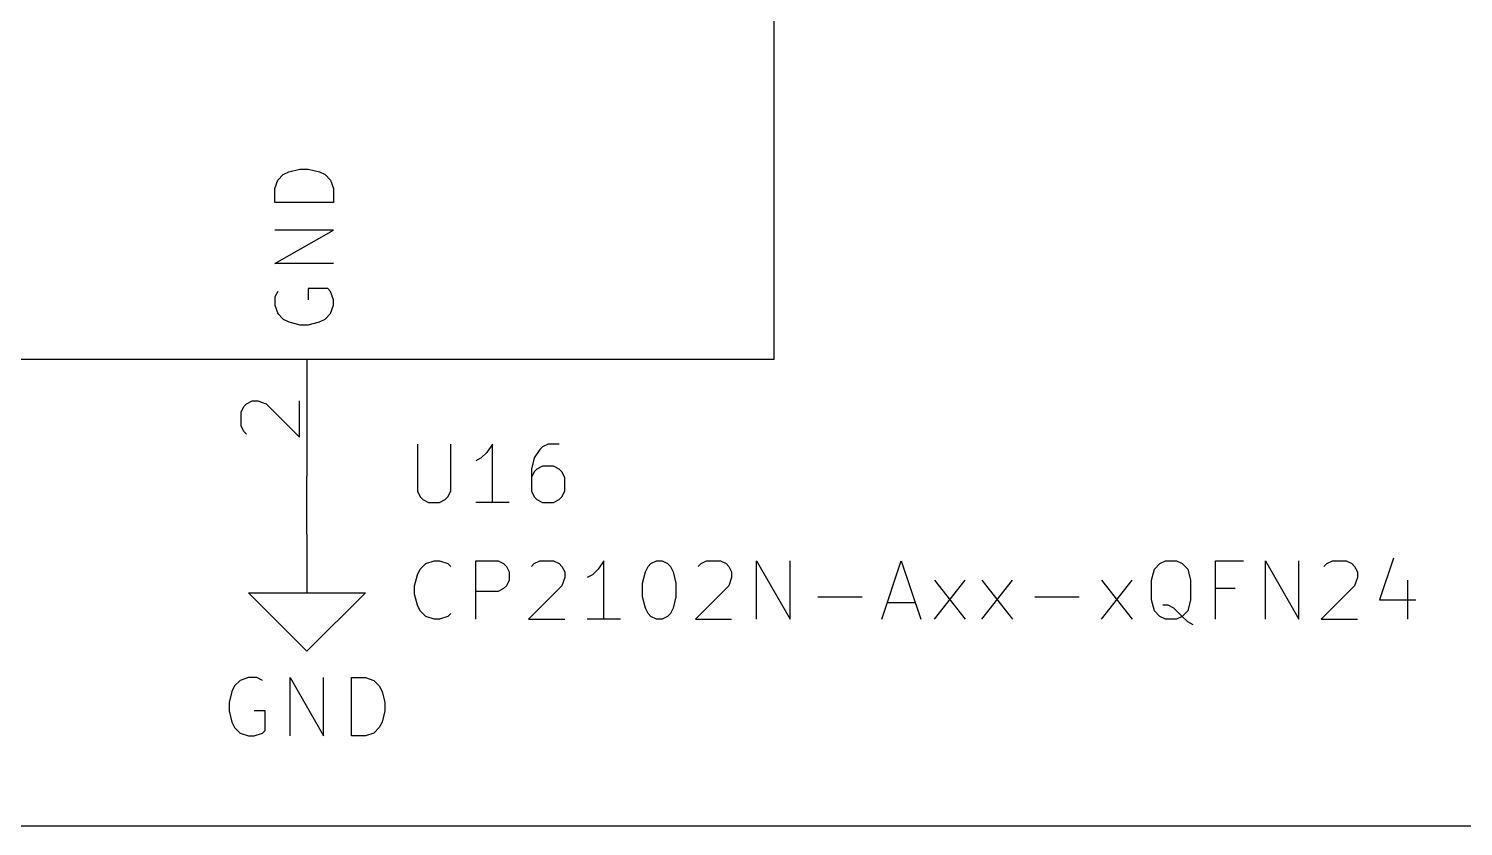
# Model space of a CAD drawing. Extents: x 0.4 to 11.3, y -7.9 to -0.4.
# Drawn here: x 3.412 to 4.64, y -5 to -4.317 of the extents above; entities that cross this region are included whole.
import ezdxf

# ---------------------------------------------------------------- set-up
doc = ezdxf.new("R2010")
doc.units = 0
doc.header["$MEASUREMENT"] = 0
for name, color, linetype in [('CYAN2', 4, 'CONTINUOUS'), ('GREEN3', 91, 'CONTINUOUS'), ('LORANGE', 41, 'CONTINUOUS'), ('LYELLOW', 51, 'CONTINUOUS'), ('RED2', 1, 'CONTINUOUS'), ('RED3', 11, 'CONTINUOUS')]:
    doc.layers.add(name, color=color, linetype=linetype)

msp = doc.modelspace()

# ---------------------------------------------------------------- linework, layer by layer
at = {"layer": 'CYAN2', "linetype": 'CONTINUOUS'}
for p, q in [((3.625, -4.44667), (3.62976, -4.4419)), ((3.625, -4.44667), (3.62976, -4.4419)), ((3.62976, -4.4419), (3.63452, -4.43952)), ((3.62976, -4.4419), (3.63452, -4.43952)), ((3.63452, -4.43952), (3.64405, -4.43714)), ((3.63452, -4.43952), (3.64405, -4.43714)), ((3.64405, -4.43714), (3.65119, -4.43714)), ((3.64405, -4.43714), (3.65119, -4.43714)), ((3.65119, -4.43714), (3.66071, -4.43952)), ((3.65119, -4.43714), (3.66071, -4.43952)), ((3.66071, -4.43952), (3.66547, -4.4419)), ((3.66071, -4.43952), (3.66547, -4.4419)), ((3.66547, -4.4419), (3.67024, -4.44667)), ((3.66547, -4.4419), (3.67024, -4.44667)), ((3.62262, -4.45381), (3.625, -4.44667)), ((3.62262, -4.45381), (3.625, -4.44667)), ((3.62262, -4.46571), (3.62262, -4.45381)), ((3.62262, -4.46571), (3.62262, -4.45381)), ((3.67024, -4.44667), (3.67262, -4.45381)), ((3.67024, -4.44667), (3.67262, -4.45381)), ((3.67262, -4.45381), (3.67262, -4.46571)), ((3.67262, -4.45381), (3.67262, -4.46571)), ((3.67262, -4.46571), (3.62262, -4.46571)), ((3.67262, -4.46571), (3.62262, -4.46571)), ((3.62262, -4.51809), (3.67262, -4.48952)), ((3.67262, -4.48952), (3.62262, -4.48952)), ((3.62262, -4.51809), (3.67262, -4.48952)), ((3.67262, -4.48952), (3.62262, -4.48952)), ((3.67262, -4.51809), (3.62262, -4.51809)), ((3.67262, -4.51809), (3.62262, -4.51809)), ((3.625, -4.5419), (3.62262, -4.54667)), ((3.625, -4.5419), (3.62262, -4.54667)), ((3.66785, -4.53952), (3.65119, -4.53952)), ((3.65119, -4.53952), (3.65119, -4.54905)), ((3.66785, -4.53952), (3.65119, -4.53952)), ((3.65119, -4.53952), (3.65119, -4.54905)), ((3.67024, -4.5419), (3.66785, -4.53952)), ((3.67024, -4.5419), (3.66785, -4.53952)), ((3.67262, -4.54905), (3.67024, -4.5419)), ((3.67262, -4.54905), (3.67024, -4.5419)), ((3.62262, -4.54667), (3.62262, -4.55381)), ((3.62262, -4.54667), (3.62262, -4.55381)), ((3.62262, -4.55381), (3.625, -4.56095)), ((3.62262, -4.55381), (3.625, -4.56095)), ((3.67024, -4.56095), (3.67262, -4.55381)), ((3.67024, -4.56095), (3.67262, -4.55381)), ((3.67262, -4.55381), (3.67262, -4.54905)), ((3.67262, -4.55381), (3.67262, -4.54905)), ((3.625, -4.56095), (3.62976, -4.56571)), ((3.625, -4.56095), (3.62976, -4.56571)), ((3.62976, -4.56571), (3.63452, -4.56809)), ((3.62976, -4.56571), (3.63452, -4.56809)), ((3.63452, -4.56809), (3.64405, -4.57047)), ((3.63452, -4.56809), (3.64405, -4.57047)), ((3.65119, -4.57047), (3.66071, -4.56809)), ((3.65119, -4.57047), (3.66071, -4.56809)), ((3.66071, -4.56809), (3.66547, -4.56571)), ((3.66071, -4.56809), (3.66547, -4.56571)), ((3.66547, -4.56571), (3.67024, -4.56095)), ((3.66547, -4.56571), (3.67024, -4.56095)), ((3.64405, -4.57047), (3.65119, -4.57047)), ((3.64405, -4.57047), (3.65119, -4.57047)), ((3.74453, -4.67261), (3.74453, -4.71309)), ((3.74453, -4.67261), (3.74453, -4.71309)), ((3.7731, -4.71309), (3.7731, -4.67261)), ((3.7731, -4.71309), (3.7731, -4.67261)), ((3.80881, -4.67261), (3.80406, -4.67976)), ((3.80881, -4.67261), (3.80406, -4.67976)), ((3.80881, -4.72261), (3.80881, -4.67261)), ((3.80881, -4.72261), (3.80881, -4.67261)), ((3.84929, -4.67737), (3.84453, -4.68452)), ((3.84929, -4.67737), (3.84453, -4.68452)), ((3.85167, -4.675), (3.84929, -4.67737)), ((3.85167, -4.675), (3.84929, -4.67737)), ((3.85644, -4.67261), (3.85167, -4.675)), ((3.85644, -4.67261), (3.85167, -4.675)), ((3.86596, -4.67261), (3.85644, -4.67261)), ((3.86596, -4.67261), (3.85644, -4.67261)), ((3.79929, -4.68452), (3.79453, -4.6869)), ((3.79929, -4.68452), (3.79453, -4.6869)), ((3.80406, -4.67976), (3.79929, -4.68452)), ((3.80406, -4.67976), (3.79929, -4.68452)), ((3.84453, -4.68452), (3.84215, -4.69404)), ((3.84453, -4.68452), (3.84215, -4.69404)), ((3.85167, -4.69166), (3.84691, -4.69404)), ((3.85167, -4.69166), (3.84691, -4.69404)), ((3.8612, -4.69166), (3.85167, -4.69166)), ((3.8612, -4.69166), (3.85167, -4.69166)), ((3.86596, -4.69404), (3.8612, -4.69166)), ((3.86596, -4.69404), (3.8612, -4.69166)), ((3.84215, -4.69404), (3.84215, -4.71309)), ((3.84215, -4.69404), (3.84215, -4.71309)), ((3.84453, -4.69642), (3.84215, -4.70119)), ((3.84453, -4.69642), (3.84215, -4.70119)), ((3.84691, -4.69404), (3.84453, -4.69642)), ((3.84691, -4.69404), (3.84453, -4.69642)), ((3.86834, -4.69642), (3.86596, -4.69404)), ((3.86834, -4.69642), (3.86596, -4.69404)), ((3.87072, -4.70119), (3.86834, -4.69642)), ((3.87072, -4.70119), (3.86834, -4.69642)), ((3.87072, -4.71309), (3.87072, -4.70119)), ((3.87072, -4.71309), (3.87072, -4.70119)), ((3.74453, -4.71309), (3.74691, -4.71785)), ((3.74453, -4.71309), (3.74691, -4.71785)), ((3.77072, -4.71785), (3.7731, -4.71309)), ((3.77072, -4.71785), (3.7731, -4.71309)), ((3.84215, -4.71309), (3.84453, -4.71785)), ((3.84215, -4.71309), (3.84453, -4.71785)), ((3.86834, -4.71785), (3.87072, -4.71309)), ((3.86834, -4.71785), (3.87072, -4.71309)), ((3.74691, -4.71785), (3.74929, -4.72023)), ((3.74691, -4.71785), (3.74929, -4.72023)), ((3.74929, -4.72023), (3.75406, -4.72261)), ((3.74929, -4.72023), (3.75406, -4.72261)), ((3.75406, -4.72261), (3.76358, -4.72261)), ((3.75406, -4.72261), (3.76358, -4.72261)), ((3.76358, -4.72261), (3.76834, -4.72023)), ((3.76358, -4.72261), (3.76834, -4.72023)), ((3.76834, -4.72023), (3.77072, -4.71785)), ((3.76834, -4.72023), (3.77072, -4.71785)), ((3.8231, -4.72261), (3.79453, -4.72261)), ((3.8231, -4.72261), (3.79453, -4.72261)), ((3.84453, -4.71785), (3.84691, -4.72023)), ((3.84453, -4.71785), (3.84691, -4.72023)), ((3.84691, -4.72023), (3.85167, -4.72261)), ((3.84691, -4.72023), (3.85167, -4.72261)), ((3.85167, -4.72261), (3.8612, -4.72261)), ((3.85167, -4.72261), (3.8612, -4.72261)), ((3.8612, -4.72261), (3.86596, -4.72023)), ((3.8612, -4.72261), (3.86596, -4.72023)), ((3.86596, -4.72023), (3.86834, -4.71785)), ((3.86596, -4.72023), (3.86834, -4.71785)), ((3.74691, -4.77976), (3.75168, -4.775)), ((3.74691, -4.77976), (3.75168, -4.775)), ((3.75168, -4.775), (3.75882, -4.77261)), ((3.75168, -4.775), (3.75882, -4.77261)), ((3.75882, -4.77261), (3.76358, -4.77261)), ((3.75882, -4.77261), (3.76358, -4.77261)), ((3.76358, -4.77261), (3.77072, -4.775)), ((3.76358, -4.77261), (3.77072, -4.775)), ((3.77072, -4.775), (3.77311, -4.77737)), ((3.77072, -4.775), (3.77311, -4.77737)), ((3.79453, -4.82261), (3.79453, -4.77261)), ((3.79453, -4.77261), (3.81358, -4.77261)), ((3.79453, -4.82261), (3.79453, -4.77261)), ((3.79453, -4.77261), (3.81358, -4.77261)), ((3.81358, -4.77261), (3.81834, -4.775)), ((3.81358, -4.77261), (3.81834, -4.775)), ((3.81834, -4.775), (3.82072, -4.77737)), ((3.81834, -4.775), (3.82072, -4.77737)), ((3.82072, -4.77737), (3.82311, -4.78214)), ((3.82072, -4.77737), (3.82311, -4.78214)), ((3.84215, -4.77737), (3.84453, -4.775)), ((3.84215, -4.77737), (3.84453, -4.775)), ((3.84453, -4.775), (3.8493, -4.77261)), ((3.84453, -4.775), (3.8493, -4.77261)), ((3.8493, -4.77261), (3.8612, -4.77261)), ((3.8493, -4.77261), (3.8612, -4.77261)), ((3.8612, -4.77261), (3.86596, -4.775)), ((3.8612, -4.77261), (3.86596, -4.775)), ((3.86596, -4.775), (3.86834, -4.77737)), ((3.86596, -4.775), (3.86834, -4.77737)), ((3.86834, -4.77737), (3.87072, -4.78214)), ((3.86834, -4.77737), (3.87072, -4.78214)), ((3.90406, -4.77261), (3.8993, -4.77976)), ((3.90406, -4.77261), (3.8993, -4.77976)), ((3.90406, -4.82261), (3.90406, -4.77261)), ((3.90406, -4.82261), (3.90406, -4.77261)), ((3.93977, -4.78214), (3.94215, -4.77737)), ((3.93977, -4.78214), (3.94215, -4.77737)), ((3.94215, -4.77737), (3.94453, -4.775)), ((3.94215, -4.77737), (3.94453, -4.775)), ((3.94453, -4.775), (3.9493, -4.77261)), ((3.94453, -4.775), (3.9493, -4.77261)), ((3.9493, -4.77261), (3.95406, -4.77261)), ((3.9493, -4.77261), (3.95406, -4.77261)), ((3.95406, -4.77261), (3.95882, -4.775)), ((3.95406, -4.77261), (3.95882, -4.775)), ((3.95882, -4.775), (3.9612, -4.77737)), ((3.95882, -4.775), (3.9612, -4.77737)), ((3.9612, -4.77737), (3.96358, -4.78214)), ((3.9612, -4.77737), (3.96358, -4.78214)), ((3.98501, -4.77737), (3.98739, -4.775)), ((3.98501, -4.77737), (3.98739, -4.775)), ((3.98739, -4.775), (3.99215, -4.77261)), ((3.98739, -4.775), (3.99215, -4.77261)), ((3.99215, -4.77261), (4.00406, -4.77261)), ((3.99215, -4.77261), (4.00406, -4.77261)), ((4.00406, -4.77261), (4.00882, -4.775)), ((4.00406, -4.77261), (4.00882, -4.775)), ((4.00882, -4.775), (4.0112, -4.77737)), ((4.00882, -4.775), (4.0112, -4.77737)), ((4.0112, -4.77737), (4.01358, -4.78214)), ((4.0112, -4.77737), (4.01358, -4.78214)), ((4.03501, -4.82261), (4.03501, -4.77261)), ((4.03501, -4.77261), (4.06358, -4.82261)), ((4.03501, -4.82261), (4.03501, -4.77261)), ((4.03501, -4.77261), (4.06358, -4.82261)), ((4.06358, -4.82261), (4.06358, -4.77261)), ((4.06358, -4.82261), (4.06358, -4.77261)), ((4.14215, -4.82261), (4.15882, -4.77261)), ((4.14215, -4.82261), (4.15882, -4.77261)), ((4.15882, -4.77261), (4.17548, -4.82261)), ((4.15882, -4.77261), (4.17548, -4.82261)), ((4.37548, -4.77976), (4.38025, -4.775)), ((4.37548, -4.77976), (4.38025, -4.775)), ((4.38025, -4.775), (4.38501, -4.77261)), ((4.38025, -4.775), (4.38501, -4.77261)), ((4.38501, -4.77261), (4.39454, -4.77261)), ((4.38501, -4.77261), (4.39454, -4.77261)), ((4.39454, -4.77261), (4.3993, -4.775)), ((4.39454, -4.77261), (4.3993, -4.775)), ((4.3993, -4.775), (4.40406, -4.77976)), ((4.3993, -4.775), (4.40406, -4.77976)), ((4.42787, -4.82261), (4.42787, -4.77261)), ((4.42787, -4.77261), (4.45168, -4.77261)), ((4.42787, -4.82261), (4.42787, -4.77261)), ((4.42787, -4.77261), (4.45168, -4.77261)), ((4.47072, -4.82261), (4.47072, -4.77261)), ((4.47072, -4.77261), (4.4993, -4.82261)), ((4.47072, -4.82261), (4.47072, -4.77261)), ((4.47072, -4.77261), (4.4993, -4.82261)), ((4.4993, -4.82261), (4.4993, -4.77261)), ((4.4993, -4.82261), (4.4993, -4.77261)), ((4.52072, -4.77737), (4.52311, -4.775)), ((4.52072, -4.77737), (4.52311, -4.775)), ((4.52311, -4.775), (4.52787, -4.77261)), ((4.52311, -4.775), (4.52787, -4.77261)), ((4.52787, -4.77261), (4.53977, -4.77261)), ((4.52787, -4.77261), (4.53977, -4.77261)), ((4.53977, -4.77261), (4.54454, -4.775)), ((4.53977, -4.77261), (4.54454, -4.775)), ((4.54454, -4.775), (4.54691, -4.77737)), ((4.54454, -4.775), (4.54691, -4.77737)), ((4.54691, -4.77737), (4.5493, -4.78214)), ((4.54691, -4.77737), (4.5493, -4.78214)), ((4.58025, -4.77023), (4.56834, -4.80594)), ((4.58025, -4.77023), (4.56834, -4.80594)), ((3.74215, -4.79404), (3.74453, -4.78452)), ((3.74215, -4.79404), (3.74453, -4.78452)), ((3.74453, -4.78452), (3.74691, -4.77976)), ((3.74453, -4.78452), (3.74691, -4.77976)), ((3.82311, -4.78928), (3.82072, -4.79404)), ((3.82311, -4.78928), (3.82072, -4.79404)), ((3.82311, -4.78214), (3.82311, -4.78928)), ((3.82311, -4.78214), (3.82311, -4.78928)), ((3.87072, -4.7869), (3.86834, -4.79404)), ((3.87072, -4.7869), (3.86834, -4.79404)), ((3.87072, -4.78214), (3.87072, -4.7869)), ((3.87072, -4.78214), (3.87072, -4.7869)), ((3.89453, -4.78452), (3.88977, -4.7869)), ((3.89453, -4.78452), (3.88977, -4.7869)), ((3.8993, -4.77976), (3.89453, -4.78452)), ((3.8993, -4.77976), (3.89453, -4.78452)), ((3.93739, -4.79166), (3.93977, -4.78214)), ((3.93739, -4.79166), (3.93977, -4.78214)), ((3.96358, -4.78214), (3.96596, -4.79166)), ((3.96358, -4.78214), (3.96596, -4.79166)), ((4.01358, -4.7869), (4.0112, -4.79404)), ((4.01358, -4.7869), (4.0112, -4.79404)), ((4.01358, -4.78214), (4.01358, -4.7869)), ((4.01358, -4.78214), (4.01358, -4.7869)), ((4.18739, -4.82261), (4.21358, -4.78928)), ((4.18739, -4.78928), (4.21358, -4.82261)), ((4.18739, -4.82261), (4.21358, -4.78928)), ((4.18739, -4.78928), (4.21358, -4.82261)), ((4.22787, -4.82261), (4.25406, -4.78928)), ((4.22787, -4.78928), (4.25406, -4.82261)), ((4.22787, -4.82261), (4.25406, -4.78928)), ((4.22787, -4.78928), (4.25406, -4.82261)), ((4.33025, -4.82261), (4.35644, -4.78928)), ((4.33025, -4.78928), (4.35644, -4.82261)), ((4.33025, -4.82261), (4.35644, -4.78928)), ((4.33025, -4.78928), (4.35644, -4.82261)), ((4.37311, -4.78928), (4.37548, -4.77976)), ((4.37311, -4.78928), (4.37548, -4.77976)), ((4.37311, -4.80594), (4.37311, -4.78928)), ((4.37311, -4.80594), (4.37311, -4.78928)), ((4.40406, -4.77976), (4.40644, -4.78928)), ((4.40406, -4.77976), (4.40644, -4.78928)), ((4.40644, -4.78928), (4.40644, -4.80594)), ((4.40644, -4.78928), (4.40644, -4.80594)), ((4.5493, -4.7869), (4.54691, -4.79404)), ((4.5493, -4.7869), (4.54691, -4.79404)), ((4.5493, -4.78214), (4.5493, -4.7869)), ((4.5493, -4.78214), (4.5493, -4.7869)), ((4.59215, -4.78928), (4.59215, -4.82261)), ((4.59215, -4.78928), (4.59215, -4.82261)), ((3.74215, -4.80119), (3.74215, -4.79404)), ((3.74215, -4.80119), (3.74215, -4.79404)), ((3.74453, -4.81071), (3.74215, -4.80119)), ((3.74453, -4.81071), (3.74215, -4.80119)), ((3.81358, -4.7988), (3.79453, -4.7988)), ((3.81358, -4.7988), (3.79453, -4.7988)), ((3.81834, -4.79642), (3.81358, -4.7988)), ((3.81834, -4.79642), (3.81358, -4.7988)), ((3.82072, -4.79404), (3.81834, -4.79642)), ((3.82072, -4.79404), (3.81834, -4.79642)), ((3.86834, -4.79404), (3.83977, -4.82261)), ((3.86834, -4.79404), (3.83977, -4.82261)), ((3.93739, -4.80357), (3.93739, -4.79166)), ((3.93739, -4.80357), (3.93739, -4.79166)), ((3.96596, -4.79166), (3.96596, -4.80357)), ((3.96596, -4.79166), (3.96596, -4.80357)), ((4.0112, -4.79404), (3.98263, -4.82261)), ((4.0112, -4.79404), (3.98263, -4.82261)), ((4.44454, -4.79642), (4.42787, -4.79642)), ((4.44454, -4.79642), (4.42787, -4.79642)), ((4.54691, -4.79404), (4.51834, -4.82261)), ((4.54691, -4.79404), (4.51834, -4.82261)), ((3.74691, -4.81547), (3.74453, -4.81071)), ((3.74691, -4.81547), (3.74453, -4.81071)), ((3.93977, -4.81309), (3.93739, -4.80357)), ((3.93977, -4.81309), (3.93739, -4.80357)), ((3.94215, -4.81785), (3.93977, -4.81309)), ((3.94215, -4.81785), (3.93977, -4.81309)), ((3.96358, -4.81309), (3.9612, -4.81785)), ((3.96358, -4.81309), (3.9612, -4.81785)), ((3.96596, -4.80357), (3.96358, -4.81309)), ((3.96596, -4.80357), (3.96358, -4.81309)), ((4.08739, -4.80357), (4.12548, -4.80357)), ((4.08739, -4.80357), (4.12548, -4.80357)), ((4.14691, -4.80833), (4.17072, -4.80833)), ((4.14691, -4.80833), (4.17072, -4.80833)), ((4.27311, -4.80357), (4.3112, -4.80357)), ((4.27311, -4.80357), (4.3112, -4.80357)), ((4.37548, -4.81547), (4.37311, -4.80594)), ((4.37548, -4.81547), (4.37311, -4.80594)), ((4.38739, -4.81071), (4.38263, -4.81071)), ((4.38739, -4.81071), (4.38263, -4.81071)), ((4.39215, -4.81309), (4.38739, -4.81071)), ((4.39215, -4.81309), (4.38739, -4.81071)), ((4.3993, -4.82023), (4.39215, -4.81309)), ((4.3993, -4.82023), (4.39215, -4.81309)), ((4.40644, -4.80594), (4.40406, -4.81547)), ((4.40644, -4.80594), (4.40406, -4.81547)), ((4.56834, -4.80594), (4.5993, -4.80594)), ((4.56834, -4.80594), (4.5993, -4.80594)), ((3.75168, -4.82023), (3.74691, -4.81547)), ((3.75168, -4.82023), (3.74691, -4.81547)), ((3.75882, -4.82261), (3.75168, -4.82023)), ((3.75882, -4.82261), (3.75168, -4.82023)), ((3.76358, -4.82261), (3.75882, -4.82261)), ((3.76358, -4.82261), (3.75882, -4.82261)), ((3.77072, -4.82023), (3.76358, -4.82261)), ((3.77072, -4.82023), (3.76358, -4.82261)), ((3.77311, -4.81785), (3.77072, -4.82023)), ((3.77311, -4.81785), (3.77072, -4.82023)), ((3.83977, -4.82261), (3.87072, -4.82261)), ((3.83977, -4.82261), (3.87072, -4.82261)), ((3.91834, -4.82261), (3.88977, -4.82261)), ((3.91834, -4.82261), (3.88977, -4.82261)), ((3.94453, -4.82023), (3.94215, -4.81785)), ((3.94453, -4.82023), (3.94215, -4.81785)), ((3.9493, -4.82261), (3.94453, -4.82023)), ((3.9493, -4.82261), (3.94453, -4.82023)), ((3.95406, -4.82261), (3.9493, -4.82261)), ((3.95406, -4.82261), (3.9493, -4.82261)), ((3.95882, -4.82023), (3.95406, -4.82261)), ((3.95882, -4.82023), (3.95406, -4.82261)), ((3.9612, -4.81785), (3.95882, -4.82023)), ((3.9612, -4.81785), (3.95882, -4.82023)), ((3.98263, -4.82261), (4.01358, -4.82261)), ((3.98263, -4.82261), (4.01358, -4.82261)), ((4.38025, -4.82023), (4.37548, -4.81547)), ((4.38025, -4.82023), (4.37548, -4.81547)), ((4.38501, -4.82261), (4.38025, -4.82023)), ((4.38501, -4.82261), (4.38025, -4.82023)), ((4.39454, -4.82261), (4.38501, -4.82261)), ((4.39454, -4.82261), (4.38501, -4.82261)), ((4.3993, -4.82023), (4.39454, -4.82261)), ((4.3993, -4.82023), (4.39454, -4.82261)), ((4.40406, -4.81547), (4.3993, -4.82023)), ((4.40406, -4.81547), (4.3993, -4.82023)), ((4.40406, -4.825), (4.3993, -4.82023)), ((4.40406, -4.825), (4.3993, -4.82023)), ((4.40882, -4.82737), (4.40406, -4.825)), ((4.40882, -4.82737), (4.40406, -4.825)), ((4.51834, -4.82261), (4.5493, -4.82261)), ((4.51834, -4.82261), (4.5493, -4.82261)), ((3.59285, -4.875), (3.58809, -4.87976)), ((3.59285, -4.875), (3.58809, -4.87976)), ((3.6, -4.87261), (3.59285, -4.875)), ((3.6, -4.87261), (3.59285, -4.875)), ((3.60714, -4.87261), (3.6, -4.87261)), ((3.60714, -4.87261), (3.6, -4.87261)), ((3.6119, -4.875), (3.60714, -4.87261)), ((3.6119, -4.875), (3.60714, -4.87261)), ((3.63571, -4.92261), (3.63571, -4.87261)), ((3.63571, -4.87261), (3.66428, -4.92261)), ((3.63571, -4.92261), (3.63571, -4.87261)), ((3.63571, -4.87261), (3.66428, -4.92261)), ((3.66428, -4.92261), (3.66428, -4.87261)), ((3.66428, -4.92261), (3.66428, -4.87261)), ((3.68809, -4.92261), (3.68809, -4.87261)), ((3.68809, -4.87261), (3.7, -4.87261)), ((3.68809, -4.92261), (3.68809, -4.87261)), ((3.68809, -4.87261), (3.7, -4.87261)), ((3.7, -4.87261), (3.70714, -4.875)), ((3.7, -4.87261), (3.70714, -4.875)), ((3.70714, -4.875), (3.7119, -4.87976)), ((3.70714, -4.875), (3.7119, -4.87976)), ((3.58571, -4.88452), (3.58333, -4.89404)), ((3.58571, -4.88452), (3.58333, -4.89404)), ((3.58809, -4.87976), (3.58571, -4.88452)), ((3.58809, -4.87976), (3.58571, -4.88452)), ((3.7119, -4.87976), (3.71428, -4.88452)), ((3.7119, -4.87976), (3.71428, -4.88452)), ((3.71428, -4.88452), (3.71667, -4.89404)), ((3.71428, -4.88452), (3.71667, -4.89404)), ((3.58333, -4.89404), (3.58333, -4.90119)), ((3.58333, -4.89404), (3.58333, -4.90119)), ((3.71667, -4.89404), (3.71667, -4.90119)), ((3.71667, -4.89404), (3.71667, -4.90119)), ((3.58333, -4.90119), (3.58571, -4.91071)), ((3.58333, -4.90119), (3.58571, -4.91071)), ((3.58571, -4.91071), (3.58809, -4.91547)), ((3.58571, -4.91071), (3.58809, -4.91547)), ((3.61428, -4.90119), (3.60476, -4.90119)), ((3.61428, -4.90119), (3.60476, -4.90119)), ((3.61428, -4.91785), (3.61428, -4.90119)), ((3.61428, -4.91785), (3.61428, -4.90119)), ((3.71428, -4.91071), (3.7119, -4.91547)), ((3.71428, -4.91071), (3.7119, -4.91547)), ((3.71667, -4.90119), (3.71428, -4.91071)), ((3.71667, -4.90119), (3.71428, -4.91071)), ((3.58809, -4.91547), (3.59285, -4.92023)), ((3.58809, -4.91547), (3.59285, -4.92023)), ((3.59285, -4.92023), (3.6, -4.92261)), ((3.59285, -4.92023), (3.6, -4.92261)), ((3.6, -4.92261), (3.60476, -4.92261)), ((3.6, -4.92261), (3.60476, -4.92261)), ((3.60476, -4.92261), (3.6119, -4.92023)), ((3.60476, -4.92261), (3.6119, -4.92023)), ((3.6119, -4.92023), (3.61428, -4.91785)), ((3.6119, -4.92023), (3.61428, -4.91785)), ((3.7, -4.92261), (3.68809, -4.92261)), ((3.7, -4.92261), (3.68809, -4.92261)), ((3.70714, -4.92023), (3.7, -4.92261)), ((3.70714, -4.92023), (3.7, -4.92261)), ((3.7119, -4.91547), (3.70714, -4.92023)), ((3.7119, -4.91547), (3.70714, -4.92023))]:
    msp.add_line(p, q, dxfattribs=at)
at = {"layer": 'GREEN3', "linetype": 'CONTINUOUS'}
msp.add_line((3.65, -4.75), (3.65, -4.7), dxfattribs=at)
at = {"layer": 'LORANGE', "linetype": 'CONTINUOUS'}
msp.add_line((6.65, -5), (0.6, -5), dxfattribs=at)
at = {"layer": 'LYELLOW', "linetype": 'CONTINUOUS'}
for p, q in [((4.05, -4.6), (4.05, -2.6)), ((3.25, -4.6), (4.05, -4.6))]:
    msp.add_line(p, q, dxfattribs=at)
at = {"layer": 'RED2', "linetype": 'CONTINUOUS'}
for p, q in [((4.05, -4.6), (4.05, -2.6)), ((4.05, -4.6), (4.05, -2.6)), ((3.25, -4.6), (4.05, -4.6)), ((3.25, -4.6), (4.05, -4.6)), ((3.65, -4.6), (3.65, -4.7)), ((3.65, -4.6), (3.65, -4.7)), ((3.65, -4.75), (3.65, -4.8)), ((3.65, -4.85), (3.6, -4.8)), ((3.6, -4.8), (3.65, -4.8)), ((3.65, -4.8), (3.7, -4.8)), ((3.7, -4.8), (3.65, -4.85))]:
    msp.add_line(p, q, dxfattribs=at)
at = {"layer": 'RED3', "linetype": 'CONTINUOUS'}
for p, q in [((3.59362, -4.64524), (3.596, -4.64047)), ((3.59362, -4.64524), (3.596, -4.64047)), ((3.596, -4.64047), (3.59838, -4.63809)), ((3.596, -4.64047), (3.59838, -4.63809)), ((3.59838, -4.63809), (3.60314, -4.63571)), ((3.59838, -4.63809), (3.60314, -4.63571)), ((3.60314, -4.63571), (3.6079, -4.63571)), ((3.60314, -4.63571), (3.6079, -4.63571)), ((3.6079, -4.63571), (3.61505, -4.63809)), ((3.6079, -4.63571), (3.61505, -4.63809)), ((3.61505, -4.63809), (3.64362, -4.66667)), ((3.61505, -4.63809), (3.64362, -4.66667)), ((3.64362, -4.66667), (3.64362, -4.63571)), ((3.64362, -4.66667), (3.64362, -4.63571)), ((3.59362, -4.65714), (3.59362, -4.64524)), ((3.59362, -4.65714), (3.59362, -4.64524)), ((3.596, -4.6619), (3.59362, -4.65714)), ((3.596, -4.6619), (3.59362, -4.65714)), ((3.59838, -4.66428), (3.596, -4.6619)), ((3.59838, -4.66428), (3.596, -4.6619))]:
    msp.add_line(p, q, dxfattribs=at)

doc.saveas('drawing.dxf')
